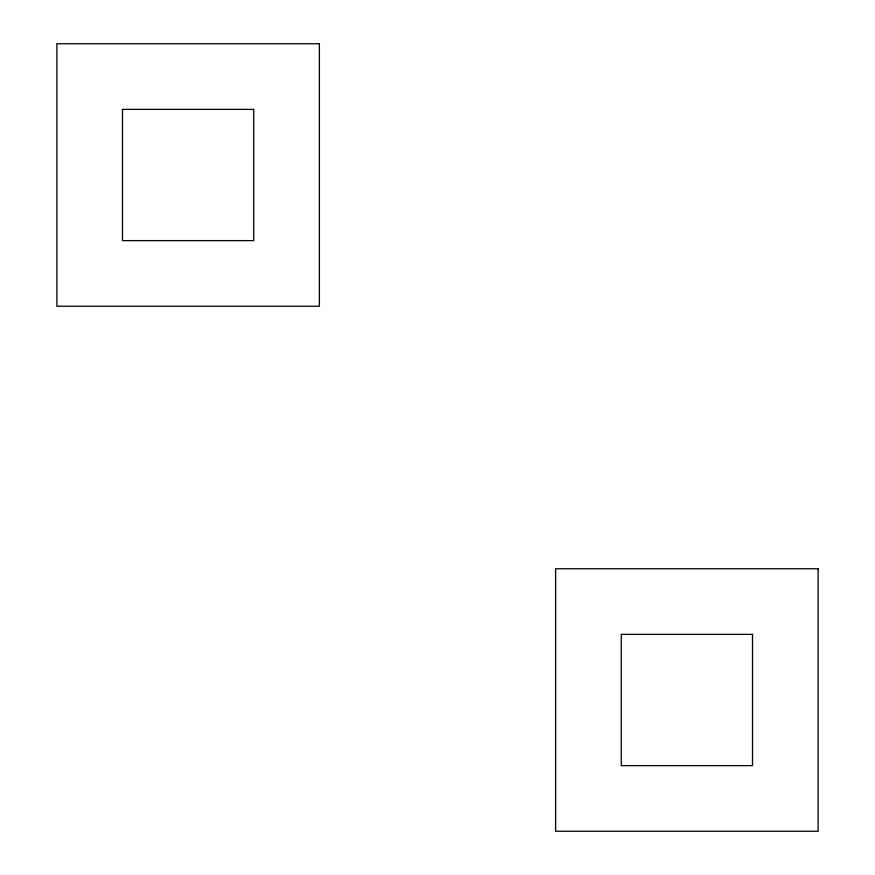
<?xml version="1.0" encoding="UTF-8"?>
<svg xmlns="http://www.w3.org/2000/svg" width="875" height="875" viewBox="0 0 875 875"><rect width="100%" height="100%" fill="white"/><g stroke="black" fill="none" stroke-linecap="round" stroke-linejoin="round"><path stroke-width="1.31" d="M319.375 43.75L56.875 43.75L56.875 306.25L319.375 306.25L319.375 43.75M253.75 109.375L122.5 109.375L122.5 240.625L253.75 240.625L253.75 109.375M818.125 568.75L555.625 568.75L555.625 831.25L818.125 831.25L818.125 568.75M752.5 634.375L621.25 634.375L621.25 765.625L752.5 765.625L752.5 634.375"/></g></svg>
